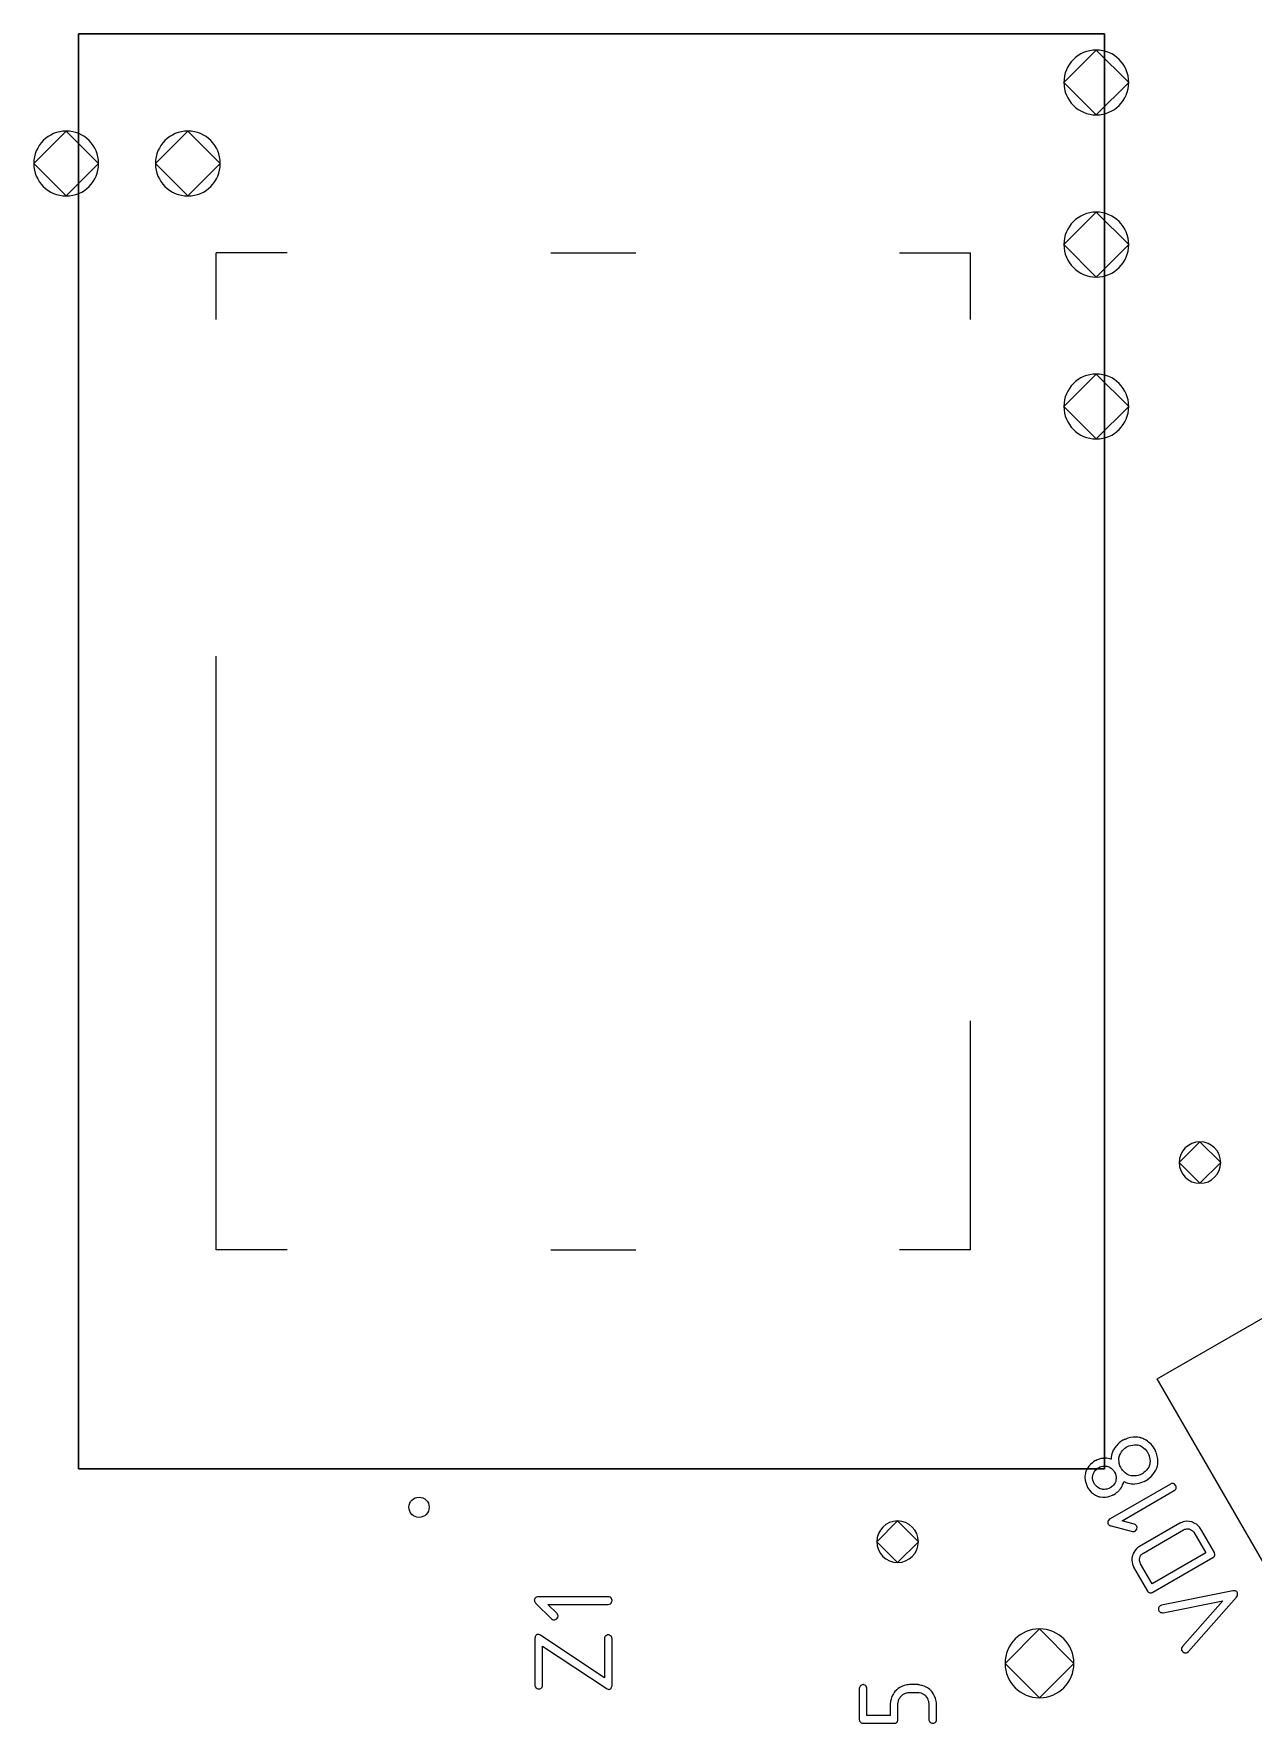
# Model space of a CAD drawing. Header units: inches. Extents: x 0 to 594, y -420 to 0.
# Drawn here: x 214.41 to 229.45, y -55.32 to -34.48 of the extents above; entities that cross this region are included whole.
import ezdxf

# ---------------------------------------------------------------- set-up
doc = ezdxf.new("R2010")
doc.units = ezdxf.units.IN
doc.header["$MEASUREMENT"] = 0

msp = doc.modelspace()

# ---------------------------------------------------------------- linework, layer by layer
at = {"color": 7, "true_color": 0xffffff}
for p, q in [((214.962, -34.483), (227.612, -34.483)), ((227.612, -34.483), (214.962, -34.483)), ((214.962, -52.183), (214.962, -34.483)), ((214.962, -34.483), (214.962, -52.183)), ((227.612, -52.183), (227.612, -34.483)), ((227.612, -34.483), (227.612, -52.183)), ((227.612, -52.183), (214.962, -52.183)), ((214.962, -52.183), (227.612, -52.183))]:
    msp.add_line(p, q, dxfattribs=at)
at = {"color": 18, "true_color": 0x000000}
for p, q in [((214.962, -34.483), (227.612, -34.483)), ((227.612, -34.483), (214.962, -34.483)), ((214.962, -52.183), (214.962, -34.483)), ((214.962, -34.483), (214.962, -52.183)), ((227.612, -52.183), (227.612, -34.483)), ((227.612, -34.483), (227.612, -52.183)), ((227.512, -34.683), (227.112, -35.083)), ((227.912, -35.083), (227.512, -34.683)), ((227.112, -35.083), (227.512, -35.483)), ((227.512, -35.483), (227.912, -35.083)), ((214.812, -35.683), (214.412, -36.083)), ((215.212, -36.083), (214.812, -35.683)), ((216.312, -35.683), (215.912, -36.083)), ((216.712, -36.083), (216.312, -35.683)), ((214.412, -36.083), (214.812, -36.483)), ((214.812, -36.483), (215.212, -36.083)), ((215.912, -36.083), (216.312, -36.483)), ((216.312, -36.483), (216.712, -36.083)), ((227.512, -36.683), (227.112, -37.083)), ((227.912, -37.083), (227.512, -36.683)), ((227.112, -37.083), (227.512, -37.483)), ((227.512, -37.483), (227.912, -37.083)), ((217.537, -37.183), (216.662, -37.183)), ((216.662, -38.008), (216.662, -37.183)), ((220.787, -37.183), (221.837, -37.183)), ((225.087, -37.183), (225.962, -37.183)), ((225.962, -38.008), (225.962, -37.183)), ((227.512, -38.68), (227.112, -39.08)), ((227.912, -39.08), (227.512, -38.68)), ((227.112, -39.08), (227.512, -39.48)), ((227.512, -39.48), (227.912, -39.08)), ((216.662, -49.483), (216.662, -42.158)), ((225.962, -49.483), (225.962, -46.658)), ((228.79, -48.151), (228.535, -48.406)), ((229.046, -48.406), (228.79, -48.151)), ((228.535, -48.406), (228.79, -48.662)), ((228.79, -48.662), (229.046, -48.406)), ((217.537, -49.483), (216.662, -49.483)), ((220.787, -49.483), (221.837, -49.483)), ((225.962, -49.483), (225.087, -49.483)), ((228.264, -51.074), (230.083, -50.024)), ((230.264, -54.538), (228.264, -51.074)), ((227.778, -51.881), (227.764, -51.896)), ((227.796, -51.864), (227.778, -51.881)), ((227.816, -51.848), (227.796, -51.864)), ((227.84, -51.832), (227.816, -51.848)), ((227.841, -51.832), (227.84, -51.832)), ((227.845, -51.83), (227.841, -51.832)), ((227.85, -51.827), (227.845, -51.83)), ((227.856, -51.824), (227.85, -51.827)), ((227.866, -51.821), (227.856, -51.824)), ((227.876, -51.816), (227.866, -51.821)), ((227.901, -51.807), (227.876, -51.816)), ((227.933, -51.798), (227.901, -51.807)), ((227.967, -51.793), (227.933, -51.798)), ((227.961, -51.89), (227.982, -51.887)), ((227.986, -51.792), (227.967, -51.793)), ((227.982, -51.887), (228, -51.887)), ((228.005, -51.792), (227.986, -51.792)), ((228, -51.887), (228.014, -51.888)), ((228.026, -51.793), (228.005, -51.792)), ((228.014, -51.888), (228.023, -51.89)), ((228.045, -51.797), (228.026, -51.793)), ((228.047, -51.797), (228.045, -51.797)), ((228.051, -51.798), (228.047, -51.797)), ((228.057, -51.8), (228.051, -51.798)), ((228.065, -51.802), (228.057, -51.8)), ((228.075, -51.806), (228.065, -51.802)), ((228.086, -51.811), (228.075, -51.806)), ((228.099, -51.816), (228.086, -51.811)), ((228.112, -51.824), (228.099, -51.816)), ((228.126, -51.832), (228.112, -51.824)), ((228.142, -51.842), (228.126, -51.832)), ((228.156, -51.853), (228.142, -51.842)), ((228.172, -51.867), (228.156, -51.853)), ((228.187, -51.881), (228.172, -51.867)), ((228.202, -51.898), (228.187, -51.881)), ((227.478, -52.097), (227.465, -52.108)), ((227.494, -52.087), (227.478, -52.097)), ((227.496, -52.086), (227.494, -52.087)), ((227.501, -52.083), (227.496, -52.086)), ((227.512, -52.079), (227.501, -52.083)), ((227.523, -52.074), (227.512, -52.079)), ((227.538, -52.068), (227.523, -52.074)), ((227.554, -52.062), (227.538, -52.068)), ((227.573, -52.058), (227.554, -52.062)), ((227.592, -52.055), (227.573, -52.058)), ((227.596, -52.055), (227.592, -52.055)), ((227.602, -52.054), (227.596, -52.055)), ((227.611, -52.054), (227.602, -52.054)), ((227.624, -52.053), (227.611, -52.054)), ((227.64, -52.053), (227.624, -52.053)), ((227.658, -52.056), (227.64, -52.053)), ((227.676, -52.059), (227.658, -52.056)), ((227.694, -52.065), (227.676, -52.059)), ((227.694, -52.062), (227.693, -52.064)), ((227.693, -52.064), (227.694, -52.065)), ((227.695, -52.053), (227.694, -52.062)), ((227.697, -52.039), (227.695, -52.053)), ((227.7, -52.021), (227.697, -52.039)), ((227.704, -52), (227.7, -52.021)), ((227.712, -51.978), (227.704, -52)), ((227.721, -51.954), (227.712, -51.978)), ((227.736, -51.931), (227.721, -51.954)), ((227.738, -51.929), (227.736, -51.931)), ((227.743, -51.921), (227.738, -51.929)), ((227.751, -51.91), (227.743, -51.921)), ((227.764, -51.896), (227.751, -51.91)), ((227.791, -52.069), (227.792, -52.049)), ((227.793, -52.092), (227.791, -52.069)), ((227.792, -52.049), (227.795, -52.034)), ((227.796, -52.118), (227.793, -52.092)), ((227.795, -52.034), (227.798, -52.024)), ((227.798, -52.024), (227.797, -52.021)), ((227.797, -52.021), (227.799, -52.021)), ((227.799, -52.021), (227.809, -51.997)), ((227.809, -51.997), (227.822, -51.974)), ((227.822, -51.974), (227.837, -51.956)), ((227.837, -51.956), (227.852, -51.941)), ((227.852, -51.941), (227.865, -51.93)), ((227.865, -51.93), (227.876, -51.921)), ((227.876, -51.921), (227.881, -51.918)), ((227.881, -51.918), (227.885, -51.916)), ((227.885, -51.916), (227.886, -51.915)), ((227.886, -51.915), (227.887, -51.914)), ((227.887, -51.914), (227.912, -51.901)), ((227.912, -51.901), (227.937, -51.894)), ((227.937, -51.894), (227.961, -51.89)), ((228.023, -51.89), (228.026, -51.889)), ((228.026, -51.889), (228.053, -51.898)), ((228.053, -51.898), (228.078, -51.912)), ((228.078, -51.912), (228.098, -51.927)), ((228.098, -51.927), (228.116, -51.943)), ((228.116, -51.943), (228.13, -51.96)), ((228.13, -51.96), (228.139, -51.972)), ((228.139, -51.972), (228.144, -51.978)), ((228.144, -51.978), (228.148, -51.985)), ((228.148, -51.985), (228.161, -52.013)), ((228.161, -52.013), (228.169, -52.041)), ((228.169, -52.041), (228.174, -52.068)), ((228.175, -52.091), (228.173, -52.111)), ((228.174, -52.068), (228.175, -52.091)), ((228.216, -51.917), (228.202, -51.898)), ((228.23, -51.938), (228.216, -51.917)), ((228.236, -51.949), (228.23, -51.938)), ((228.24, -51.958), (228.236, -51.949)), ((228.244, -51.969), (228.24, -51.958)), ((228.249, -51.98), (228.244, -51.969)), ((228.254, -51.994), (228.249, -51.98)), ((228.259, -52.011), (228.254, -51.994)), ((228.267, -52.045), (228.259, -52.011)), ((228.269, -52.063), (228.267, -52.045)), ((228.271, -52.083), (228.269, -52.063)), ((228.272, -52.104), (228.271, -52.083)), ((227.612, -52.183), (214.962, -52.183)), ((214.962, -52.183), (227.612, -52.183)), ((227.373, -52.258), (227.371, -52.275)), ((227.371, -52.275), (227.372, -52.293)), ((227.372, -52.293), (227.376, -52.325)), ((227.377, -52.24), (227.373, -52.258)), ((227.381, -52.222), (227.377, -52.24)), ((227.382, -52.221), (227.381, -52.222)), ((227.385, -52.214), (227.382, -52.219)), ((227.382, -52.219), (227.382, -52.221)), ((227.387, -52.208), (227.385, -52.214)), ((227.395, -52.192), (227.387, -52.208)), ((227.406, -52.172), (227.395, -52.192)), ((227.422, -52.152), (227.406, -52.172)), ((227.441, -52.129), (227.422, -52.152)), ((227.465, -52.108), (227.441, -52.129)), ((227.467, -52.287), (227.47, -52.271)), ((227.467, -52.303), (227.467, -52.287)), ((227.47, -52.323), (227.467, -52.303)), ((227.47, -52.271), (227.471, -52.26)), ((227.471, -52.26), (227.473, -52.252)), ((227.473, -52.252), (227.474, -52.25)), ((227.474, -52.25), (227.481, -52.232)), ((227.481, -52.232), (227.491, -52.216)), ((227.491, -52.216), (227.501, -52.202)), ((227.501, -52.202), (227.513, -52.191)), ((227.513, -52.191), (227.524, -52.181)), ((227.524, -52.181), (227.531, -52.175)), ((227.531, -52.175), (227.537, -52.171)), ((227.537, -52.171), (227.54, -52.17)), ((227.54, -52.17), (227.559, -52.161)), ((227.559, -52.161), (227.577, -52.155)), ((227.577, -52.155), (227.594, -52.152)), ((227.594, -52.152), (227.61, -52.151)), ((227.61, -52.151), (227.625, -52.15)), ((227.625, -52.15), (227.635, -52.151)), ((227.635, -52.151), (227.642, -52.152)), ((227.642, -52.152), (227.644, -52.152)), ((227.644, -52.152), (227.666, -52.159)), ((227.666, -52.159), (227.683, -52.169)), ((227.683, -52.169), (227.699, -52.181)), ((227.699, -52.181), (227.712, -52.192)), ((227.712, -52.192), (227.723, -52.205)), ((227.723, -52.205), (227.729, -52.214)), ((227.729, -52.214), (227.735, -52.22)), ((227.735, -52.22), (227.736, -52.223)), ((227.736, -52.223), (227.747, -52.244)), ((227.747, -52.244), (227.753, -52.266)), ((227.753, -52.266), (227.757, -52.286)), ((227.756, -52.302), (227.755, -52.317)), ((227.757, -52.286), (227.756, -52.302)), ((227.804, -52.146), (227.796, -52.118)), ((227.81, -52.161), (227.804, -52.146)), ((227.804, -52.146), (227.804, -52.146)), ((227.822, -52.183), (227.81, -52.161)), ((227.827, -52.188), (227.822, -52.183)), ((227.836, -52.201), (227.827, -52.188)), ((227.85, -52.217), (227.836, -52.201)), ((227.868, -52.233), (227.85, -52.217)), ((227.889, -52.248), (227.868, -52.233)), ((227.914, -52.262), (227.889, -52.248)), ((227.941, -52.27), (227.914, -52.262)), ((227.944, -52.27), (227.941, -52.27)), ((227.953, -52.271), (227.944, -52.27)), ((227.967, -52.272), (227.953, -52.271)), ((227.984, -52.272), (227.967, -52.272)), ((228.006, -52.27), (227.984, -52.272)), ((228.029, -52.265), (228.006, -52.27)), ((228.053, -52.258), (228.029, -52.265)), ((228.078, -52.245), (228.053, -52.258)), ((228.079, -52.244), (228.078, -52.245)), ((228.081, -52.244), (228.079, -52.244)), ((228.084, -52.242), (228.081, -52.244)), ((228.088, -52.237), (228.084, -52.242)), ((228.1, -52.229), (228.088, -52.237)), ((228.114, -52.218), (228.1, -52.229)), ((228.13, -52.202), (228.114, -52.218)), ((228.144, -52.184), (228.13, -52.202)), ((228.143, -52.315), (228.161, -52.303)), ((228.158, -52.163), (228.144, -52.184)), ((228.168, -52.139), (228.158, -52.163)), ((228.161, -52.303), (228.189, -52.277)), ((228.169, -52.135), (228.168, -52.139)), ((228.172, -52.126), (228.169, -52.135)), ((228.173, -52.111), (228.172, -52.126)), ((228.189, -52.277), (228.213, -52.25)), ((228.213, -52.25), (228.231, -52.225)), ((228.231, -52.225), (228.238, -52.213)), ((228.238, -52.213), (228.245, -52.202)), ((228.245, -52.202), (228.25, -52.193)), ((228.25, -52.193), (228.254, -52.184)), ((228.254, -52.184), (228.257, -52.177)), ((228.257, -52.177), (228.259, -52.172)), ((228.259, -52.172), (228.26, -52.169)), ((228.26, -52.169), (228.261, -52.167)), ((228.261, -52.167), (228.267, -52.146)), ((228.267, -52.146), (228.269, -52.125)), ((228.269, -52.125), (228.272, -52.104)), ((227.376, -52.325), (227.382, -52.354)), ((227.382, -52.354), (227.39, -52.379)), ((227.39, -52.379), (227.394, -52.388)), ((227.394, -52.388), (227.398, -52.397)), ((227.398, -52.397), (227.4, -52.404)), ((227.4, -52.404), (227.405, -52.414)), ((227.4, -52.404), (227.4, -52.404)), ((227.405, -52.414), (227.417, -52.431)), ((227.417, -52.431), (227.428, -52.446)), ((227.428, -52.446), (227.453, -52.474)), ((227.453, -52.474), (227.479, -52.493)), ((227.476, -52.345), (227.47, -52.323)), ((227.487, -52.366), (227.476, -52.345)), ((227.476, -52.345), (227.476, -52.345)), ((227.479, -52.493), (227.503, -52.509)), ((227.492, -52.375), (227.487, -52.366)), ((227.501, -52.385), (227.492, -52.375)), ((227.51, -52.395), (227.501, -52.385)), ((227.503, -52.509), (227.526, -52.52)), ((227.524, -52.407), (227.51, -52.395)), ((227.54, -52.419), (227.524, -52.407)), ((227.559, -52.429), (227.54, -52.419)), ((227.581, -52.436), (227.559, -52.429)), ((227.583, -52.436), (227.581, -52.436)), ((227.59, -52.437), (227.583, -52.436)), ((227.6, -52.438), (227.59, -52.437)), ((227.613, -52.437), (227.6, -52.438)), ((227.63, -52.436), (227.613, -52.437)), ((227.646, -52.433), (227.63, -52.436)), ((227.665, -52.426), (227.646, -52.433)), ((227.683, -52.418), (227.665, -52.426)), ((227.679, -52.521), (227.701, -52.513)), ((227.685, -52.416), (227.683, -52.418)), ((228.426, -52.371), (227.684, -52.8)), ((227.692, -52.413), (227.685, -52.416)), ((227.701, -52.406), (227.692, -52.413)), ((227.71, -52.397), (227.701, -52.406)), ((227.701, -52.513), (227.71, -52.51)), ((227.723, -52.385), (227.71, -52.397)), ((227.71, -52.51), (227.717, -52.505)), ((227.717, -52.505), (227.723, -52.504)), ((227.733, -52.371), (227.723, -52.385)), ((227.723, -52.504), (227.728, -52.501)), ((227.728, -52.501), (227.73, -52.5)), ((227.73, -52.5), (227.731, -52.499)), ((227.731, -52.499), (227.748, -52.488)), ((227.743, -52.355), (227.733, -52.371)), ((227.751, -52.338), (227.743, -52.355)), ((227.748, -52.488), (227.763, -52.477)), ((227.753, -52.328), (227.751, -52.336)), ((227.751, -52.336), (227.751, -52.338)), ((227.755, -52.317), (227.753, -52.328)), ((227.763, -52.477), (227.776, -52.467)), ((227.776, -52.467), (227.788, -52.455)), ((227.788, -52.455), (227.796, -52.445)), ((227.796, -52.445), (227.804, -52.438)), ((227.804, -52.438), (227.808, -52.434)), ((227.808, -52.434), (227.809, -52.431)), ((227.809, -52.431), (227.821, -52.415)), ((227.821, -52.415), (227.83, -52.398)), ((227.83, -52.398), (227.837, -52.383)), ((227.83, -52.825), (228.473, -52.453)), ((227.837, -52.383), (227.842, -52.369)), ((227.842, -52.369), (227.846, -52.356)), ((227.846, -52.356), (227.849, -52.347)), ((227.849, -52.347), (227.85, -52.341)), ((227.85, -52.341), (227.851, -52.339)), ((227.851, -52.339), (227.875, -52.351)), ((227.875, -52.351), (227.9, -52.359)), ((227.9, -52.359), (227.924, -52.365)), ((227.924, -52.365), (227.944, -52.368)), ((227.944, -52.368), (227.963, -52.37)), ((227.963, -52.37), (227.976, -52.371)), ((227.976, -52.371), (227.986, -52.37)), ((227.986, -52.37), (227.988, -52.37)), ((227.988, -52.37), (227.989, -52.37)), ((227.989, -52.37), (228.015, -52.366)), ((228.015, -52.366), (228.041, -52.361)), ((228.041, -52.361), (228.064, -52.354)), ((228.064, -52.354), (228.084, -52.346)), ((228.084, -52.346), (228.101, -52.339)), ((228.101, -52.339), (228.114, -52.333)), ((228.114, -52.333), (228.119, -52.33)), ((228.119, -52.33), (228.123, -52.328)), ((228.123, -52.328), (228.124, -52.328)), ((228.124, -52.328), (228.125, -52.327)), ((228.125, -52.327), (228.143, -52.315)), ((228.427, -52.371), (228.426, -52.371)), ((228.43, -52.369), (228.427, -52.371)), ((228.438, -52.366), (228.43, -52.369)), ((228.45, -52.364), (228.438, -52.366)), ((228.464, -52.366), (228.45, -52.364)), ((228.466, -52.368), (228.464, -52.366)), ((228.473, -52.37), (228.466, -52.368)), ((228.482, -52.378), (228.473, -52.37)), ((228.473, -52.453), (228.485, -52.443)), ((228.49, -52.39), (228.482, -52.378)), ((228.485, -52.443), (228.493, -52.434)), ((228.492, -52.392), (228.49, -52.39)), ((228.495, -52.4), (228.492, -52.392)), ((228.493, -52.434), (228.496, -52.427)), ((228.497, -52.41), (228.495, -52.4)), ((228.496, -52.427), (228.497, -52.423)), ((228.497, -52.423), (228.497, -52.41)), ((227.526, -52.52), (227.536, -52.524)), ((227.536, -52.524), (227.544, -52.526)), ((227.544, -52.526), (227.55, -52.529)), ((227.55, -52.529), (227.556, -52.53)), ((227.556, -52.53), (227.558, -52.531)), ((227.558, -52.531), (227.56, -52.531)), ((227.56, -52.531), (227.593, -52.535)), ((227.593, -52.535), (227.624, -52.533)), ((227.624, -52.533), (227.654, -52.528)), ((227.654, -52.528), (227.679, -52.521)), ((225.062, -52.827), (224.807, -53.083)), ((225.318, -53.083), (225.062, -52.827)), ((227.655, -52.831), (227.653, -52.845)), ((227.653, -52.845), (227.654, -52.855)), ((227.654, -52.855), (227.655, -52.86)), ((227.656, -52.829), (227.655, -52.831)), ((227.655, -52.86), (227.656, -52.862)), ((227.655, -52.86), (227.655, -52.86)), ((227.661, -52.82), (227.656, -52.829)), ((227.656, -52.862), (227.661, -52.868)), ((227.67, -52.81), (227.661, -52.82)), ((227.661, -52.868), (227.666, -52.874)), ((227.666, -52.874), (227.67, -52.878)), ((227.684, -52.8), (227.67, -52.81)), ((227.67, -52.878), (227.672, -52.878)), ((227.672, -52.878), (227.679, -52.882)), ((227.679, -52.882), (227.688, -52.886)), ((227.688, -52.886), (227.693, -52.887)), ((227.693, -52.887), (227.695, -52.888)), ((227.695, -52.888), (227.957, -52.957)), ((227.98, -52.865), (227.83, -52.825)), ((227.984, -52.866), (227.98, -52.865)), ((227.991, -52.87), (227.984, -52.866)), ((228, -52.877), (227.991, -52.87)), ((228.009, -52.887), (228, -52.877)), ((228.008, -52.933), (228.012, -52.926)), ((228.011, -52.89), (228.009, -52.887)), ((228.013, -52.896), (228.011, -52.89)), ((228.012, -52.923), (228.013, -52.922)), ((228.012, -52.926), (228.012, -52.923)), ((228.015, -52.908), (228.013, -52.896)), ((228.013, -52.922), (228.015, -52.908)), ((228.54, -52.856), (228.045, -53.141)), ((228.541, -52.855), (228.54, -52.856)), ((228.542, -52.854), (228.541, -52.855)), ((228.546, -52.852), (228.542, -52.854)), ((228.551, -52.851), (228.546, -52.852)), ((228.566, -52.844), (228.551, -52.851)), ((228.584, -52.839), (228.566, -52.844)), ((228.605, -52.834), (228.584, -52.839)), ((228.588, -52.937), (228.602, -52.93)), ((228.602, -52.93), (228.615, -52.927)), ((228.63, -52.831), (228.605, -52.834)), ((228.615, -52.927), (228.628, -52.924)), ((228.628, -52.924), (228.639, -52.924)), ((228.656, -52.832), (228.63, -52.831)), ((228.639, -52.924), (228.648, -52.925)), ((228.648, -52.925), (228.656, -52.925)), ((228.685, -52.837), (228.656, -52.832)), ((228.656, -52.925), (228.66, -52.926)), ((228.66, -52.926), (228.662, -52.927)), ((228.662, -52.927), (228.675, -52.932)), ((228.689, -52.838), (228.685, -52.837)), ((228.697, -52.841), (228.689, -52.838)), ((228.711, -52.848), (228.697, -52.841)), ((228.727, -52.857), (228.711, -52.848)), ((228.747, -52.868), (228.727, -52.857)), ((228.766, -52.883), (228.747, -52.868)), ((228.783, -52.903), (228.766, -52.883)), ((228.8, -52.926), (228.783, -52.903)), ((228.968, -53.216), (228.8, -52.926)), ((224.807, -53.083), (225.062, -53.338)), ((225.062, -53.338), (225.318, -53.083)), ((227.957, -52.957), (227.971, -52.958)), ((227.971, -52.958), (227.982, -52.956)), ((227.982, -52.956), (227.989, -52.954)), ((227.989, -52.954), (227.99, -52.953)), ((227.99, -52.953), (227.992, -52.953)), ((227.992, -52.953), (227.997, -52.948)), ((227.997, -52.948), (228.001, -52.944)), ((228.001, -52.944), (228.008, -52.933)), ((228.093, -53.223), (228.588, -52.937)), ((228.675, -52.932), (228.686, -52.939)), ((228.686, -52.939), (228.696, -52.946)), ((228.696, -52.946), (228.704, -52.953)), ((228.704, -52.953), (228.71, -52.961)), ((228.71, -52.961), (228.714, -52.967)), ((228.714, -52.967), (228.861, -53.221)), ((227.952, -53.285), (227.951, -53.311)), ((227.951, -53.311), (227.954, -53.336)), ((227.958, -53.257), (227.952, -53.285)), ((227.954, -53.336), (227.959, -53.357)), ((227.959, -53.253), (227.958, -53.257)), ((227.962, -53.245), (227.959, -53.253)), ((227.968, -53.23), (227.962, -53.245)), ((227.976, -53.214), (227.968, -53.23)), ((227.989, -53.195), (227.976, -53.214)), ((228.003, -53.175), (227.989, -53.195)), ((228.022, -53.158), (228.003, -53.175)), ((228.045, -53.141), (228.022, -53.158)), ((228.045, -53.304), (228.046, -53.295)), ((228.045, -53.316), (228.045, -53.304)), ((228.047, -53.328), (228.045, -53.316)), ((228.046, -53.295), (228.047, -53.287)), ((228.047, -53.287), (228.048, -53.283)), ((228.052, -53.341), (228.047, -53.328)), ((228.048, -53.281), (228.053, -53.267)), ((228.048, -53.283), (228.048, -53.281)), ((228.057, -53.354), (228.052, -53.341)), ((228.052, -53.341), (228.052, -53.341)), ((228.053, -53.267), (228.059, -53.255)), ((228.059, -53.255), (228.067, -53.246)), ((228.067, -53.246), (228.073, -53.238)), ((228.073, -53.238), (228.081, -53.231)), ((228.081, -53.231), (228.086, -53.227)), ((228.086, -53.227), (228.091, -53.224)), ((228.091, -53.224), (228.093, -53.223)), ((228.861, -53.221), (228.201, -53.602)), ((228.208, -53.707), (228.95, -53.278)), ((228.95, -53.278), (228.963, -53.269)), ((228.963, -53.269), (228.969, -53.259)), ((228.969, -53.222), (228.968, -53.216)), ((228.971, -53.228), (228.969, -53.222)), ((228.969, -53.259), (228.973, -53.249)), ((228.973, -53.237), (228.971, -53.228)), ((228.973, -53.249), (228.973, -53.237)), ((227.959, -53.357), (227.964, -53.375)), ((227.964, -53.375), (227.971, -53.39)), ((227.971, -53.39), (227.972, -53.395)), ((227.972, -53.395), (228.143, -53.691)), ((227.972, -53.395), (227.972, -53.395)), ((228.201, -53.602), (228.057, -53.354)), ((220.621, -53.763), (220.609, -53.767)), ((220.638, -53.761), (220.621, -53.763)), ((221.495, -53.761), (220.638, -53.761)), ((221.497, -53.761), (221.495, -53.761)), ((221.499, -53.761), (221.497, -53.761)), ((221.508, -53.763), (221.499, -53.761)), ((221.519, -53.767), (221.508, -53.763)), ((228.143, -53.691), (228.152, -53.703)), ((228.152, -53.703), (228.162, -53.71)), ((228.162, -53.71), (228.174, -53.713)), ((228.174, -53.713), (228.184, -53.714)), ((228.184, -53.714), (228.193, -53.712)), ((228.193, -53.712), (228.201, -53.709)), ((228.201, -53.709), (228.206, -53.708)), ((228.206, -53.708), (228.208, -53.707)), ((229.194, -53.689), (228.318, -53.866)), ((229.195, -53.689), (229.194, -53.689)), ((229.197, -53.689), (229.195, -53.689)), ((229.204, -53.688), (229.197, -53.689)), ((229.216, -53.688), (229.204, -53.688)), ((229.228, -53.689), (229.216, -53.688)), ((229.23, -53.69), (229.228, -53.689)), ((229.235, -53.693), (229.23, -53.69)), ((229.242, -53.699), (229.235, -53.693)), ((229.239, -53.768), (229.247, -53.754)), ((229.252, -53.708), (229.242, -53.699)), ((229.247, -53.754), (229.252, -53.743)), ((229.254, -53.712), (229.252, -53.708)), ((229.252, -53.743), (229.255, -53.734)), ((229.254, -53.718), (229.254, -53.712)), ((229.254, -53.724), (229.254, -53.718)), ((229.255, -53.734), (229.254, -53.724)), ((220.585, -53.794), (220.583, -53.799)), ((220.583, -53.799), (220.583, -53.801)), ((220.583, -53.799), (220.583, -53.799)), ((220.583, -53.801), (220.585, -53.809)), ((220.589, -53.785), (220.585, -53.794)), ((220.585, -53.809), (220.586, -53.816)), ((220.586, -53.816), (220.587, -53.822)), ((220.587, -53.822), (220.589, -53.823)), ((220.597, -53.774), (220.589, -53.785)), ((220.589, -53.823), (220.593, -53.83)), ((220.593, -53.83), (220.599, -53.837)), ((220.6, -53.772), (220.597, -53.774)), ((220.599, -53.837), (220.603, -53.841)), ((220.609, -53.767), (220.6, -53.772)), ((220.603, -53.841), (220.604, -53.843)), ((220.604, -53.843), (220.796, -54.033)), ((220.862, -53.966), (220.752, -53.856)), ((220.752, -53.856), (221.495, -53.856)), ((220.865, -53.968), (220.862, -53.966)), ((220.869, -53.975), (220.865, -53.968)), ((221.495, -53.856), (221.511, -53.853)), ((221.511, -53.853), (221.522, -53.849)), ((221.53, -53.775), (221.519, -53.767)), ((221.522, -53.849), (221.528, -53.844)), ((221.528, -53.844), (221.53, -53.841)), ((221.532, -53.778), (221.53, -53.775)), ((221.53, -53.841), (221.537, -53.83)), ((221.536, -53.784), (221.532, -53.778)), ((221.54, -53.795), (221.536, -53.784)), ((221.537, -53.83), (221.54, -53.82)), ((221.542, -53.809), (221.54, -53.795)), ((221.54, -53.82), (221.542, -53.812)), ((221.542, -53.812), (221.542, -53.809)), ((228.28, -53.898), (228.279, -53.902)), ((228.279, -53.902), (228.279, -53.915)), ((228.279, -53.915), (228.281, -53.927)), ((228.284, -53.891), (228.28, -53.898)), ((228.281, -53.927), (228.284, -53.935)), ((228.291, -53.882), (228.284, -53.891)), ((228.284, -53.935), (228.285, -53.937)), ((228.284, -53.935), (228.284, -53.935)), ((228.285, -53.937), (228.291, -53.945)), ((228.301, -53.872), (228.291, -53.882)), ((228.291, -53.945), (228.298, -53.951)), ((228.298, -53.951), (228.304, -53.954)), ((228.318, -53.866), (228.301, -53.872)), ((228.304, -53.954), (228.307, -53.955)), ((228.307, -53.955), (228.318, -53.957)), ((228.318, -53.957), (228.327, -53.959)), ((228.327, -53.959), (228.333, -53.958)), ((228.333, -53.958), (228.336, -53.958)), ((228.336, -53.958), (229.073, -53.811)), ((229.073, -53.811), (228.575, -54.375)), ((228.647, -54.438), (229.239, -53.768)), ((220.796, -54.033), (220.807, -54.042)), ((220.807, -54.042), (220.819, -54.046)), ((220.819, -54.046), (220.826, -54.047)), ((220.826, -54.047), (220.827, -54.047)), ((220.827, -54.047), (220.828, -54.047)), ((220.828, -54.047), (220.835, -54.046)), ((220.835, -54.046), (220.841, -54.044)), ((220.841, -54.044), (220.852, -54.039)), ((220.852, -54.039), (220.859, -54.035)), ((220.859, -54.035), (220.861, -54.032)), ((220.861, -54.032), (220.862, -54.032)), ((220.862, -54.032), (220.871, -54.021)), ((220.874, -53.987), (220.869, -53.975)), ((220.871, -54.021), (220.875, -54.009)), ((220.876, -53.999), (220.874, -53.987)), ((220.875, -54.009), (220.876, -54.002)), ((220.876, -54.002), (220.876, -53.999)), ((226.812, -54.158), (226.387, -54.583)), ((227.237, -54.583), (226.812, -54.158)), ((220.592, -54.263), (220.59, -54.271)), ((220.59, -54.271), (220.59, -54.859)), ((220.59, -54.271), (220.59, -54.271)), ((220.594, -54.253), (220.592, -54.263)), ((220.6, -54.243), (220.594, -54.253)), ((220.607, -54.235), (220.6, -54.243)), ((220.617, -54.229), (220.607, -54.235)), ((220.63, -54.226), (220.617, -54.229)), ((220.632, -54.226), (220.63, -54.226)), ((220.64, -54.228), (220.632, -54.226)), ((220.651, -54.232), (220.64, -54.228)), ((220.665, -54.24), (220.651, -54.232)), ((221.447, -54.761), (220.665, -54.24)), ((220.685, -54.854), (220.685, -54.37)), ((220.685, -54.37), (221.468, -54.89)), ((221.449, -54.267), (221.447, -54.276)), ((221.447, -54.276), (221.447, -54.761)), ((221.454, -54.256), (221.449, -54.267)), ((221.457, -54.25), (221.454, -54.256)), ((221.463, -54.245), (221.457, -54.25)), ((221.466, -54.243), (221.463, -54.245)), ((221.473, -54.238), (221.466, -54.243)), ((221.483, -54.233), (221.473, -54.238)), ((221.495, -54.232), (221.483, -54.233)), ((221.498, -54.232), (221.495, -54.232)), ((221.505, -54.233), (221.498, -54.232)), ((221.515, -54.238), (221.505, -54.233)), ((221.526, -54.245), (221.515, -54.238)), ((221.529, -54.246), (221.526, -54.245)), ((221.533, -54.253), (221.529, -54.246)), ((221.539, -54.264), (221.533, -54.253)), ((221.54, -54.271), (221.539, -54.264)), ((221.542, -54.28), (221.54, -54.271)), ((221.542, -54.859), (221.542, -54.28)), ((228.568, -54.388), (228.563, -54.399)), ((228.575, -54.375), (228.568, -54.388)), ((226.387, -54.583), (226.812, -55.008)), ((226.812, -55.008), (227.237, -54.583)), ((228.563, -54.399), (228.561, -54.404)), ((228.561, -54.404), (228.561, -54.406)), ((228.561, -54.406), (228.564, -54.419)), ((228.564, -54.419), (228.573, -54.437)), ((228.573, -54.437), (228.579, -54.441)), ((228.579, -54.441), (228.588, -54.448)), ((228.588, -54.448), (228.596, -54.451)), ((228.596, -54.451), (228.599, -54.453)), ((228.599, -54.453), (228.6, -54.452)), ((228.6, -54.452), (228.614, -54.454)), ((228.614, -54.454), (228.625, -54.452)), ((228.625, -54.452), (228.632, -54.45)), ((228.632, -54.45), (228.633, -54.449)), ((228.633, -54.449), (228.634, -54.449)), ((228.634, -54.449), (228.647, -54.438)), ((220.59, -54.859), (220.593, -54.866)), ((220.593, -54.866), (220.599, -54.878)), ((220.599, -54.878), (220.604, -54.885)), ((220.604, -54.885), (220.606, -54.887)), ((220.606, -54.887), (220.607, -54.887)), ((220.607, -54.887), (220.618, -54.895)), ((220.618, -54.895), (220.628, -54.897)), ((220.628, -54.897), (220.635, -54.899)), ((220.635, -54.899), (220.637, -54.899)), ((220.637, -54.899), (220.638, -54.899)), ((220.638, -54.899), (220.651, -54.897)), ((220.651, -54.897), (220.662, -54.892)), ((220.662, -54.892), (220.669, -54.887)), ((220.669, -54.887), (220.671, -54.886)), ((220.671, -54.886), (220.672, -54.886)), ((220.672, -54.886), (220.679, -54.875)), ((220.679, -54.875), (220.683, -54.864)), ((220.683, -54.864), (220.685, -54.854)), ((221.468, -54.89), (221.483, -54.899)), ((221.483, -54.899), (221.494, -54.903)), ((221.494, -54.903), (221.501, -54.904)), ((221.501, -54.904), (221.504, -54.904)), ((221.504, -54.904), (221.516, -54.902)), ((221.516, -54.902), (221.526, -54.896)), ((221.526, -54.896), (221.532, -54.887)), ((221.532, -54.887), (221.537, -54.878)), ((221.537, -54.878), (221.54, -54.868)), ((221.54, -54.868), (221.542, -54.859)), ((224.592, -54.883), (224.59, -54.892)), ((224.59, -54.892), (224.59, -55.275)), ((224.59, -54.892), (224.59, -54.892)), ((224.597, -54.872), (224.592, -54.883)), ((224.6, -54.866), (224.597, -54.872)), ((224.606, -54.861), (224.6, -54.866)), ((224.608, -54.858), (224.606, -54.861)), ((224.616, -54.854), (224.608, -54.858)), ((224.625, -54.849), (224.616, -54.854)), ((224.638, -54.846), (224.625, -54.849)), ((224.641, -54.846), (224.638, -54.846)), ((224.648, -54.848), (224.641, -54.846)), ((224.658, -54.852), (224.648, -54.848)), ((224.669, -54.859), (224.658, -54.852)), ((224.672, -54.861), (224.669, -54.859)), ((224.676, -54.868), (224.672, -54.861)), ((224.682, -54.879), (224.676, -54.868)), ((224.683, -54.886), (224.682, -54.879)), ((224.685, -54.894), (224.683, -54.886)), ((224.685, -55.227), (224.685, -54.894)), ((224.989, -55.002), (224.981, -55.027)), ((225.002, -54.973), (224.989, -55.002)), ((225.01, -54.959), (225.002, -54.973)), ((225.019, -54.944), (225.01, -54.959)), ((225.03, -54.931), (225.019, -54.944)), ((225.043, -54.917), (225.03, -54.931)), ((225.044, -54.916), (225.043, -54.917)), ((225.046, -54.914), (225.044, -54.916)), ((225.05, -54.91), (225.046, -54.914)), ((225.055, -54.906), (225.05, -54.91)), ((225.069, -54.894), (225.055, -54.906)), ((225.089, -54.882), (225.069, -54.894)), ((225.079, -55.025), (225.088, -55.011)), ((225.088, -55.011), (225.095, -54.999)), ((225.115, -54.869), (225.089, -54.882)), ((225.095, -54.999), (225.102, -54.99)), ((225.102, -54.99), (225.108, -54.985)), ((225.108, -54.985), (225.109, -54.983)), ((225.109, -54.983), (225.126, -54.969)), ((225.143, -54.858), (225.115, -54.869)), ((225.126, -54.969), (225.143, -54.959)), ((225.175, -54.849), (225.143, -54.858)), ((225.143, -54.959), (225.16, -54.951)), ((225.16, -54.951), (225.175, -54.947)), ((225.192, -54.848), (225.175, -54.849)), ((225.175, -54.947), (225.189, -54.944)), ((225.189, -54.944), (225.201, -54.941)), ((225.21, -54.846), (225.192, -54.848)), ((225.201, -54.941), (225.208, -54.941)), ((225.208, -54.941), (225.21, -54.941)), ((225.305, -54.846), (225.21, -54.846)), ((225.21, -54.941), (225.305, -54.941)), ((225.306, -54.846), (225.305, -54.846)), ((225.305, -54.941), (225.327, -54.942)), ((225.309, -54.846), (225.306, -54.846)), ((225.315, -54.846), (225.309, -54.846)), ((225.322, -54.848), (225.315, -54.846)), ((225.329, -54.848), (225.322, -54.848)), ((225.327, -54.942), (225.347, -54.948)), ((225.339, -54.851), (225.329, -54.848)), ((225.363, -54.855), (225.339, -54.851)), ((225.347, -54.948), (225.364, -54.954)), ((225.388, -54.863), (225.363, -54.855)), ((225.364, -54.954), (225.38, -54.962)), ((225.38, -54.962), (225.391, -54.969)), ((225.416, -54.876), (225.388, -54.863)), ((225.391, -54.969), (225.401, -54.976)), ((225.401, -54.976), (225.406, -54.982)), ((225.406, -54.982), (225.408, -54.983)), ((225.408, -54.983), (225.42, -55)), ((225.43, -54.885), (225.416, -54.876)), ((225.42, -55), (225.43, -55.017)), ((225.444, -54.893), (225.43, -54.885)), ((225.459, -54.904), (225.444, -54.893)), ((225.473, -54.917), (225.459, -54.904)), ((225.474, -54.918), (225.473, -54.917)), ((225.475, -54.92), (225.474, -54.918)), ((225.478, -54.924), (225.475, -54.92)), ((225.484, -54.93), (225.478, -54.924)), ((225.494, -54.944), (225.484, -54.93)), ((225.506, -54.965), (225.494, -54.944)), ((225.519, -54.989), (225.506, -54.965)), ((225.53, -55.017), (225.519, -54.989)), ((224.974, -55.068), (224.972, -55.075)), ((224.972, -55.075), (224.972, -55.227)), ((224.976, -55.049), (224.974, -55.059)), ((224.974, -55.059), (224.974, -55.068)), ((224.981, -55.027), (224.976, -55.049)), ((225.067, -55.085), (225.068, -55.064)), ((225.067, -55.276), (225.067, -55.085)), ((225.068, -55.064), (225.074, -55.044)), ((225.074, -55.044), (225.079, -55.025)), ((225.43, -55.017), (225.437, -55.034)), ((225.437, -55.034), (225.442, -55.049)), ((225.442, -55.049), (225.444, -55.064)), ((225.444, -55.064), (225.447, -55.075)), ((225.447, -55.075), (225.447, -55.283)), ((225.539, -55.049), (225.53, -55.017)), ((225.54, -55.066), (225.539, -55.049)), ((225.542, -55.085), (225.54, -55.066)), ((225.542, -55.278), (225.542, -55.085)), ((224.59, -55.275), (224.592, -55.291)), ((224.592, -55.291), (224.597, -55.302)), ((224.597, -55.302), (224.606, -55.31)), ((224.606, -55.31), (224.614, -55.316)), ((224.614, -55.316), (224.623, -55.319)), ((224.623, -55.319), (224.631, -55.32)), ((224.631, -55.32), (224.637, -55.322)), ((224.637, -55.322), (224.638, -55.322)), ((224.638, -55.322), (225.02, -55.322)), ((224.972, -55.227), (224.685, -55.227)), ((225.02, -55.322), (225.036, -55.32)), ((225.036, -55.32), (225.047, -55.314)), ((225.047, -55.314), (225.055, -55.307)), ((225.055, -55.307), (225.061, -55.298)), ((225.061, -55.298), (225.064, -55.289)), ((225.064, -55.289), (225.065, -55.282)), ((225.065, -55.282), (225.067, -55.276)), ((225.447, -55.283), (225.45, -55.291)), ((225.45, -55.291), (225.454, -55.3)), ((225.454, -55.3), (225.46, -55.307)), ((225.46, -55.307), (225.461, -55.31)), ((225.461, -55.31), (225.463, -55.31)), ((225.463, -55.31), (225.474, -55.317)), ((225.474, -55.317), (225.485, -55.32)), ((225.485, -55.32), (225.492, -55.322)), ((225.492, -55.322), (225.494, -55.322)), ((225.494, -55.322), (225.495, -55.322)), ((225.495, -55.322), (225.509, -55.32)), ((225.509, -55.32), (225.519, -55.316)), ((225.519, -55.316), (225.526, -55.312)), ((225.526, -55.312), (225.529, -55.31)), ((225.529, -55.31), (225.536, -55.299)), ((225.536, -55.299), (225.54, -55.288)), ((225.54, -55.288), (225.542, -55.278))]:
    msp.add_line(p, q, dxfattribs=at)
for centre, radius, start, end in [((227.512, -35.083), 0.4, 90, 180), ((227.512, -35.083), 0.4, 0, 90), ((227.512, -35.083), 0.4, 180, 270), ((227.512, -35.083), 0.4, 270, 0), ((214.812, -36.083), 0.4, 90, 180), ((214.812, -36.083), 0.4, 0, 90), ((216.312, -36.083), 0.4, 90, 180), ((216.312, -36.083), 0.4, 0, 90), ((214.812, -36.083), 0.4, 180, 270), ((214.812, -36.083), 0.4, 270, 0), ((216.312, -36.083), 0.4, 180, 270), ((216.312, -36.083), 0.4, 270, 0), ((227.512, -37.083), 0.4, 90, 180), ((227.512, -37.083), 0.4, 0, 90), ((227.512, -37.083), 0.4, 180, 270), ((227.512, -37.083), 0.4, 270, 0), ((227.512, -39.08), 0.4, 90, 180), ((227.512, -39.08), 0.4, 0, 90), ((227.512, -39.08), 0.4, 180, 270), ((227.512, -39.08), 0.4, 270, 0), ((228.79, -48.406), 0.256, 90, 180), ((228.79, -48.406), 0.256, 0, 90), ((228.79, -48.406), 0.256, 180, 270), ((228.79, -48.406), 0.256, 270, 0), ((225.062, -53.083), 0.256, 90, 180), ((225.062, -53.083), 0.256, 360, 90), ((225.062, -53.083), 0.256, 180, 270), ((225.062, -53.083), 0.256, 270, 0), ((226.812, -54.583), 0.425, 90, 180), ((226.812, -54.583), 0.425, 0, 90), ((226.812, -54.583), 0.425, 180, 270), ((226.812, -54.583), 0.425, 270, 0)]:
    msp.add_arc(centre, radius, start, end, dxfattribs=at)
msp.add_ellipse((219.162, -52.658), major_axis=(0, 0.125), ratio=1, dxfattribs=at)

doc.saveas('drawing.dxf')
